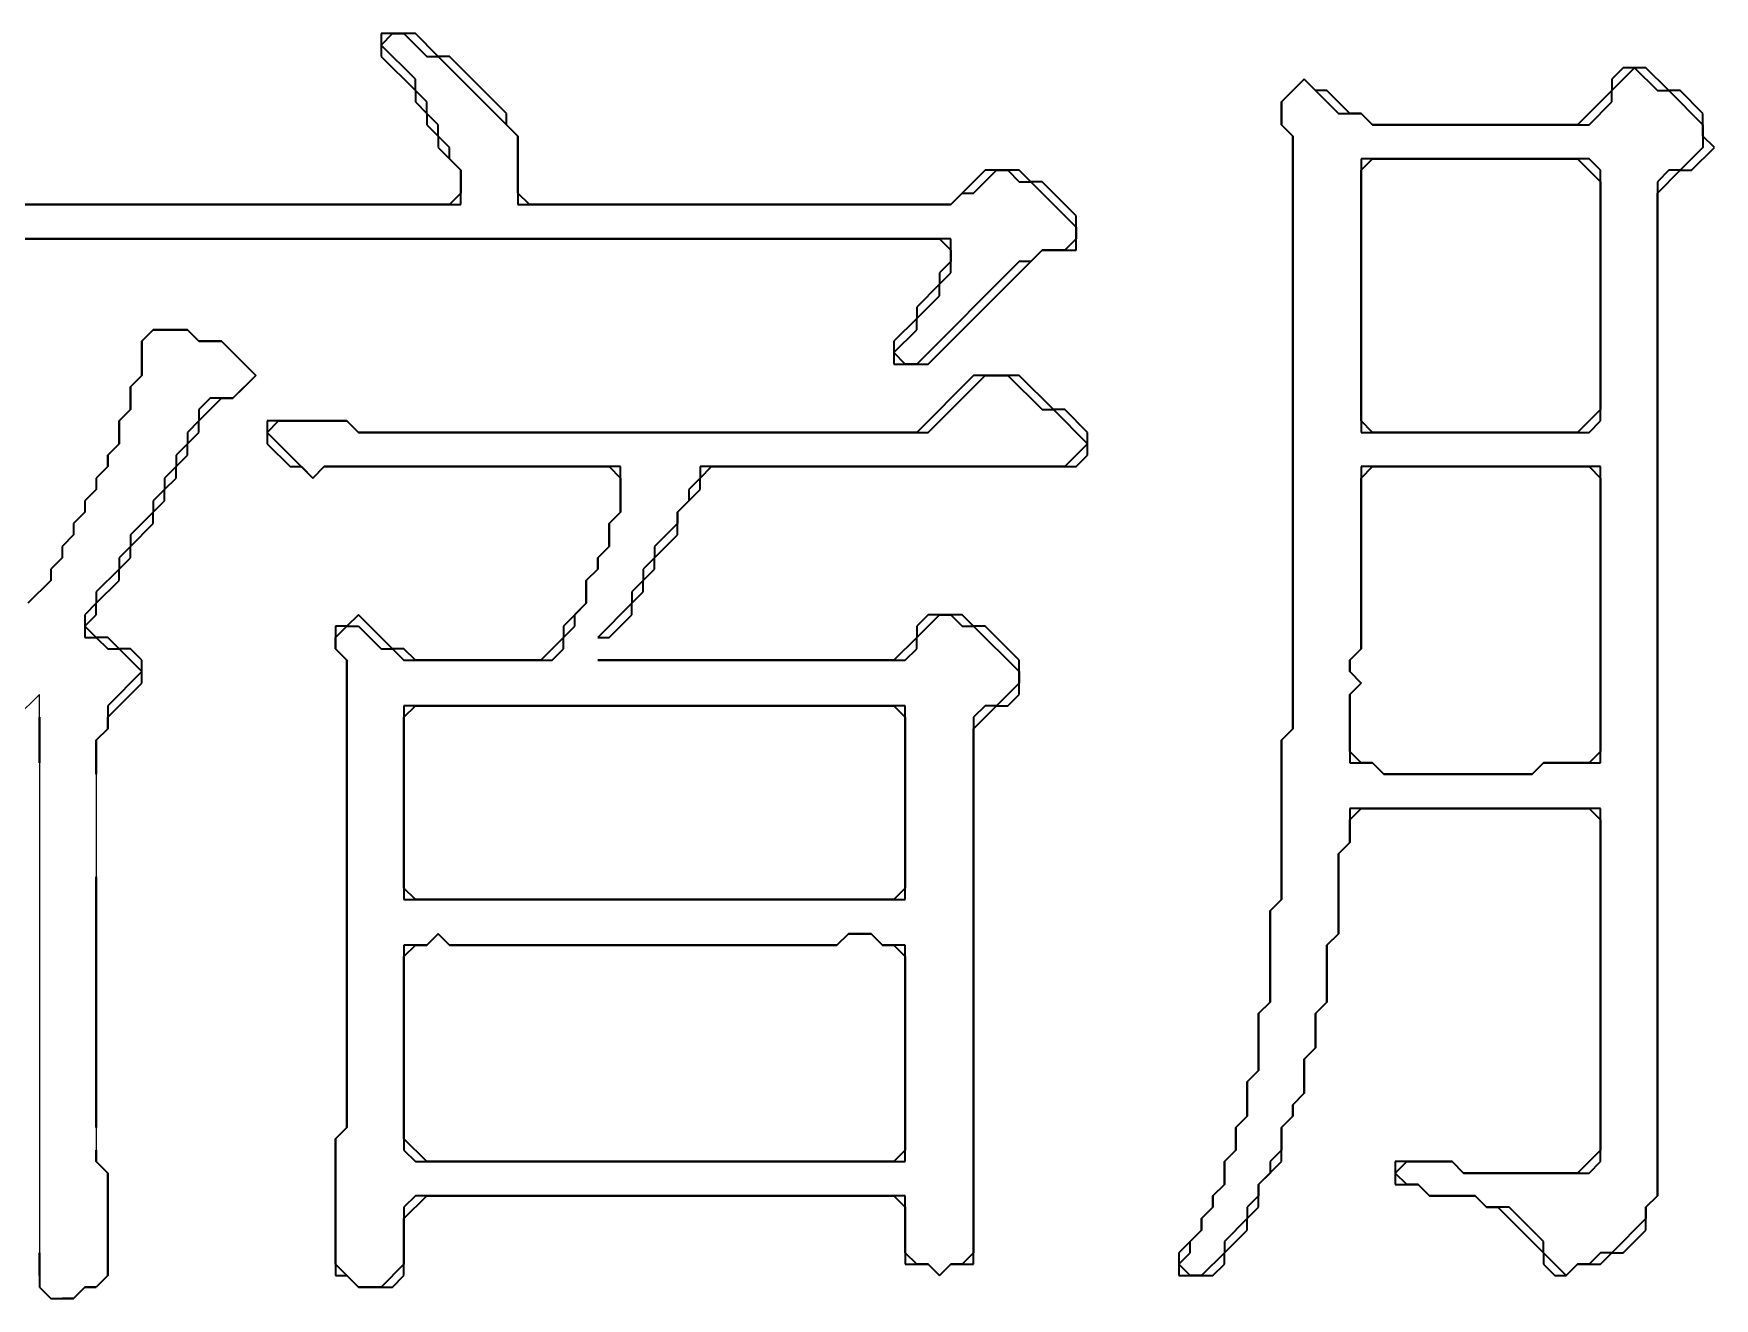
# Model space of a CAD drawing. Header units: millimetres. Extents: x 0 to 11, y 3.2 to 8.5.
# Drawn here: x 5.625 to 7.381, y 4.512 to 5.833 of the extents above; entities that cross this region are included whole.
import ezdxf

# ---------------------------------------------------------------- set-up
doc = ezdxf.new("R2010")
doc.units = ezdxf.units.MM

msp = doc.modelspace()

# ---------------------------------------------------------------- linework, layer by layer
at = {"color": 7, "lineweight": 35}
for p, q in [((5.9881, 5.8214), (6, 5.8333)), ((5.9881, 5.8333), (5.9881, 5.8095)), ((6.0238, 5.8333), (5.9881, 5.8333)), ((6, 5.8333), (6.0119, 5.8333)), ((6.0119, 5.8333), (6.0357, 5.8095)), ((6.0476, 5.8095), (6.0238, 5.8333)), ((6.0238, 5.7857), (5.9881, 5.8214)), ((5.9881, 5.8095), (6.0238, 5.7738)), ((6.0357, 5.8095), (6.0476, 5.8095)), ((6.0476, 5.8095), (6.131, 5.7262)), ((6.0595, 5.8095), (6.0476, 5.8095)), ((6.119, 5.75), (6.0595, 5.8095)), ((7.2738, 5.7738), (7.2976, 5.7976)), ((7.2857, 5.7976), (7.2738, 5.7857)), ((7.3095, 5.7976), (7.2857, 5.7976)), ((7.2976, 5.7976), (7.3214, 5.7738)), ((7.3333, 5.7738), (7.3095, 5.7976)), ((6.0238, 5.7738), (6.0238, 5.7857)), ((6.9286, 5.7619), (6.9524, 5.7857)), ((6.9524, 5.7857), (6.9286, 5.7619)), ((6.9524, 5.7857), (6.9881, 5.75)), ((6.9643, 5.7738), (6.9524, 5.7857)), ((7.2738, 5.7857), (7.2738, 5.7738)), ((6.0357, 5.7619), (6.0238, 5.7738)), ((6.0238, 5.7738), (6.0238, 5.7619)), ((6.0238, 5.7619), (6.0357, 5.75)), ((6.0357, 5.75), (6.0357, 5.7619)), ((6.9286, 5.7381), (6.9286, 5.7619)), ((6.9286, 5.7619), (6.9286, 5.7381)), ((6.9762, 5.7738), (6.9643, 5.7738)), ((7, 5.75), (6.9762, 5.7738)), ((7.2738, 5.7738), (7.2381, 5.7381)), ((7.25, 5.7381), (7.2738, 5.7619)), ((7.2738, 5.7619), (7.2738, 5.7738)), ((7.3214, 5.7738), (7.3333, 5.7738)), ((7.3333, 5.7738), (7.369, 5.7381)), ((7.3452, 5.7738), (7.3333, 5.7738)), ((7.369, 5.75), (7.3452, 5.7738)), ((6.0476, 5.7381), (6.0357, 5.75)), ((6.0357, 5.75), (6.0357, 5.7381)), ((6.119, 5.7381), (6.119, 5.75)), ((6.9881, 5.75), (7.0119, 5.75)), ((7.0119, 5.75), (7, 5.75)), ((7.0119, 5.75), (7.0238, 5.7381)), ((7.0238, 5.7381), (7.0119, 5.75)), ((7.369, 5.7262), (7.369, 5.75)), ((6.0357, 5.7381), (6.0476, 5.7262)), ((6.0476, 5.7262), (6.0476, 5.7381)), ((6.0595, 5.7143), (6.0476, 5.7262)), ((6.0476, 5.7262), (6.0476, 5.7143)), ((6.131, 5.7262), (6.119, 5.7381)), ((6.131, 5.7262), (6.131, 5.6548)), ((6.131, 5.6667), (6.131, 5.7262)), ((6.9405, 5.7262), (6.9286, 5.7381)), ((6.9286, 5.7381), (6.9405, 5.7262)), ((6.9405, 5.1071), (6.9405, 5.7262)), ((6.9405, 5.7262), (6.9405, 5.1071)), ((7.0238, 5.7381), (7.25, 5.7381)), ((7.2381, 5.7381), (7.0238, 5.7381)), ((7.369, 5.7381), (7.369, 5.7143)), ((7.381, 5.7143), (7.369, 5.7262)), ((6.0476, 5.7143), (6.0714, 5.6905)), ((6.0595, 5.7024), (6.0595, 5.7143)), ((7.369, 5.7143), (7.3452, 5.6905)), ((7.3571, 5.6905), (7.381, 5.7143)), ((6.0714, 5.6905), (6.0595, 5.7024)), ((6.0714, 5.6548), (6.0714, 5.6905)), ((6.0714, 5.6905), (6.0714, 5.6667)), ((6.619, 5.6905), (6.5833, 5.6548)), ((6.6071, 5.6667), (6.631, 5.6905)), ((6.6548, 5.6905), (6.619, 5.6905)), ((6.631, 5.6905), (6.6429, 5.6905)), ((6.6429, 5.6905), (6.6548, 5.6786)), ((6.6667, 5.6786), (6.6548, 5.6905)), ((7.0119, 5.6905), (7.0238, 5.7024)), ((7.0119, 5.7024), (7.0119, 5.4167)), ((7.25, 5.7024), (7.0119, 5.7024)), ((7.0119, 5.4286), (7.0119, 5.6905)), ((7.0238, 5.7024), (7.2381, 5.7024)), ((7.2381, 5.7024), (7.2619, 5.6786)), ((7.2619, 5.6905), (7.25, 5.7024)), ((7.2619, 5.4286), (7.2619, 5.6905)), ((7.3333, 5.6905), (7.3214, 5.6786)), ((7.3214, 5.6667), (7.3452, 5.6905)), ((7.3452, 5.6905), (7.3333, 5.6905)), ((7.3452, 5.6905), (7.3571, 5.6905)), ((6.6548, 5.6786), (6.6667, 5.6786)), ((6.6667, 5.6786), (6.7143, 5.631)), ((6.6786, 5.6786), (6.6667, 5.6786)), ((6.7143, 5.6429), (6.6786, 5.6786)), ((7.2619, 5.6786), (7.2619, 5.4405)), ((7.3214, 5.6786), (7.3214, 4.619)), ((5.5952, 5.6548), (6.0714, 5.6548)), ((6.0595, 5.6548), (5.6071, 5.6548)), ((6.0714, 5.6667), (6.0595, 5.6548)), ((6.1429, 5.6548), (6.131, 5.6667)), ((6.131, 5.6548), (6.5833, 5.6548)), ((6.5833, 5.6548), (6.1429, 5.6548)), ((6.5833, 5.6548), (6.5952, 5.6667)), ((6.5952, 5.6667), (6.6071, 5.6667)), ((7.3214, 4.619), (7.3214, 5.6667)), ((6.7143, 5.6071), (6.7143, 5.6429)), ((6.7143, 5.631), (6.7143, 5.619)), ((6.5833, 5.619), (5.5952, 5.619)), ((5.6071, 5.619), (6.5714, 5.619)), ((6.5595, 5.4881), (6.6786, 5.6071)), ((6.5714, 5.619), (6.5833, 5.6071)), ((6.5833, 5.5833), (6.5833, 5.619)), ((6.5833, 5.6071), (6.5833, 5.5952)), ((6.6786, 5.6071), (6.6667, 5.5952)), ((6.7024, 5.6071), (6.6786, 5.6071)), ((6.6786, 5.6071), (6.7143, 5.6071)), ((6.7143, 5.619), (6.7024, 5.6071)), ((6.6548, 5.5952), (6.5476, 5.4881)), ((6.5833, 5.5952), (6.5714, 5.5833)), ((6.6667, 5.5952), (6.6548, 5.5952)), ((6.5714, 5.5714), (6.5476, 5.5476)), ((6.5714, 5.5714), (6.5833, 5.5833)), ((6.5714, 5.5833), (6.5714, 5.5714)), ((6.5714, 5.5595), (6.5714, 5.5714)), ((6.5476, 5.5357), (6.5714, 5.5595)), ((6.5476, 5.5357), (6.5238, 5.5119)), ((6.5476, 5.5476), (6.5476, 5.5357)), ((6.5476, 5.5238), (6.5476, 5.5357)), ((5.75, 5.5238), (5.7381, 5.5119)), ((5.7381, 5.5119), (5.75, 5.5238)), ((5.75, 5.5238), (5.7857, 5.5238)), ((5.7857, 5.5238), (5.75, 5.5238)), ((5.7857, 5.5238), (5.7976, 5.5119)), ((5.7976, 5.5119), (5.7857, 5.5238)), ((6.5238, 5.5), (6.5476, 5.5238)), ((5.7381, 5.5119), (5.7381, 5.4762)), ((5.7381, 5.4762), (5.7381, 5.5119)), ((5.7976, 5.5119), (5.8214, 5.5119)), ((5.8214, 5.5119), (5.7976, 5.5119)), ((5.8214, 5.5119), (5.8571, 5.4762)), ((5.8333, 5.5), (5.8214, 5.5119)), ((6.5238, 5.5119), (6.5238, 5.4881)), ((6.5357, 5.4881), (6.5238, 5.5)), ((6.5238, 5.4881), (6.5595, 5.4881)), ((6.5476, 5.4881), (6.5357, 5.4881)), ((5.7381, 5.4762), (5.7262, 5.4643)), ((5.7262, 5.4643), (5.7381, 5.4762)), ((5.7262, 5.4643), (5.7262, 5.4405)), ((5.7262, 5.4405), (5.7262, 5.4643)), ((5.8571, 5.4762), (5.8333, 5.4524)), ((5.8333, 5.4524), (5.8452, 5.4643)), ((5.8452, 5.4643), (5.8452, 5.4643)), ((6.6071, 5.4762), (6.5476, 5.4167)), ((6.5595, 5.4167), (6.619, 5.4762)), ((6.6548, 5.4762), (6.6071, 5.4762)), ((6.619, 5.4762), (6.6429, 5.4762)), ((6.6429, 5.4762), (6.6786, 5.4405)), ((6.6905, 5.4405), (6.6548, 5.4762)), ((5.8095, 5.4524), (5.7976, 5.4405)), ((5.7976, 5.4286), (5.8214, 5.4524)), ((5.8333, 5.4524), (5.8095, 5.4524)), ((5.8214, 5.4524), (5.8333, 5.4524)), ((5.7262, 5.4405), (5.7143, 5.4286)), ((5.7143, 5.4286), (5.7262, 5.4405)), ((5.7143, 5.4286), (5.7143, 5.4048)), ((5.7143, 5.4048), (5.7143, 5.4286)), ((5.7976, 5.4286), (5.7857, 5.4167)), ((5.7976, 5.4405), (5.7976, 5.4286)), ((5.7976, 5.4167), (5.7976, 5.4286)), ((5.9524, 5.4286), (5.869, 5.4286)), ((5.869, 5.4286), (5.869, 5.4048)), ((5.869, 5.4167), (5.881, 5.4286)), ((5.881, 5.4286), (5.9524, 5.4286)), ((5.9643, 5.4167), (5.9524, 5.4286)), ((5.9524, 5.4286), (5.9643, 5.4167)), ((6.6786, 5.4405), (6.6905, 5.4405)), ((6.6905, 5.4405), (6.7262, 5.4048)), ((6.7024, 5.4405), (6.6905, 5.4405)), ((6.7262, 5.4167), (6.7024, 5.4405)), ((7.0238, 5.4167), (7.0119, 5.4286)), ((7.2619, 5.4405), (7.2381, 5.4167)), ((7.25, 5.4167), (7.2619, 5.4286)), ((5.7857, 5.4167), (5.7857, 5.4048)), ((5.7857, 5.4048), (5.7976, 5.4167)), ((5.9167, 5.369), (5.869, 5.4167)), ((6.5476, 5.4167), (5.9643, 5.4167)), ((5.9643, 5.4167), (6.5595, 5.4167)), ((6.7262, 5.3929), (6.7262, 5.4167)), ((7.0119, 5.4167), (7.25, 5.4167)), ((7.2381, 5.4167), (7.0238, 5.4167)), ((5.7143, 5.4048), (5.7024, 5.3929)), ((5.7024, 5.3929), (5.7143, 5.4048)), ((5.7024, 5.3929), (5.7024, 5.381)), ((5.7024, 5.381), (5.7024, 5.3929)), ((5.7857, 5.4048), (5.7738, 5.3929)), ((5.7738, 5.3929), (5.7738, 5.381)), ((5.7738, 5.381), (5.7857, 5.3929)), ((5.7857, 5.3929), (5.7857, 5.4048)), ((5.869, 5.4048), (5.8929, 5.381)), ((6.7262, 5.4048), (6.7024, 5.381)), ((6.7143, 5.381), (6.7262, 5.3929)), ((5.7024, 5.381), (5.6905, 5.369)), ((5.7738, 5.381), (5.7619, 5.369)), ((5.7738, 5.369), (5.7738, 5.381)), ((5.8929, 5.381), (5.9048, 5.381)), ((5.9048, 5.381), (5.9167, 5.369)), ((5.9167, 5.369), (5.9286, 5.381)), ((5.9286, 5.381), (5.9167, 5.369)), ((5.9286, 5.381), (6.2262, 5.381)), ((6.2381, 5.381), (5.9286, 5.381)), ((6.2262, 5.381), (6.2381, 5.369)), ((6.2381, 5.3333), (6.2381, 5.381)), ((6.7024, 5.381), (6.3214, 5.381)), ((6.3214, 5.381), (6.3214, 5.369)), ((6.3214, 5.369), (6.3333, 5.381)), ((6.3333, 5.381), (6.7143, 5.381)), ((7.0119, 5.369), (7.0238, 5.381)), ((7.0119, 5.381), (7.0119, 5.1905)), ((7.2619, 5.381), (7.0119, 5.381)), ((7.0238, 5.381), (7.25, 5.381)), ((7.25, 5.381), (7.2619, 5.369)), ((7.2619, 5.0714), (7.2619, 5.381)), ((5.6905, 5.3571), (5.6786, 5.3452)), ((5.6905, 5.369), (5.6905, 5.3571)), ((5.7619, 5.3571), (5.75, 5.3452)), ((5.7619, 5.369), (5.7619, 5.3571)), ((5.7619, 5.3571), (5.7738, 5.369)), ((5.7619, 5.3452), (5.7619, 5.3571)), ((6.2381, 5.369), (6.2381, 5.3333)), ((6.2976, 5.3333), (6.3214, 5.3571)), ((6.3214, 5.369), (6.3095, 5.3571)), ((6.3095, 5.3571), (6.3095, 5.3452)), ((6.3214, 5.3571), (6.3214, 5.369)), ((7.0119, 5.1905), (7.0119, 5.369)), ((7.2619, 5.369), (7.2619, 5.0833)), ((5.6786, 5.3452), (5.6786, 5.3333)), ((5.75, 5.3452), (5.75, 5.3333)), ((5.75, 5.3333), (5.7619, 5.3452)), ((6.3095, 5.3452), (6.2976, 5.3333)), ((5.6786, 5.3333), (5.6667, 5.3214)), ((5.6667, 5.3214), (5.6667, 5.3095)), ((5.75, 5.3333), (5.7262, 5.3095)), ((5.7262, 5.2976), (5.75, 5.3214)), ((5.75, 5.3214), (5.75, 5.3333)), ((6.2381, 5.3333), (6.2262, 5.3214)), ((6.2262, 5.3214), (6.2381, 5.3333)), ((6.2262, 5.3214), (6.2262, 5.2976)), ((6.2262, 5.2976), (6.2262, 5.3214)), ((6.2976, 5.3214), (6.2738, 5.2976)), ((6.2976, 5.3333), (6.2976, 5.3214)), ((6.2976, 5.3095), (6.2976, 5.3333)), ((5.6667, 5.3095), (5.6548, 5.2976)), ((5.7262, 5.3095), (5.7262, 5.2976)), ((6.2738, 5.2857), (6.2976, 5.3095)), ((5.6548, 5.2857), (5.6429, 5.2738)), ((5.6548, 5.2976), (5.6548, 5.2857)), ((5.7262, 5.2976), (5.7143, 5.2857)), ((5.7143, 5.2857), (5.7143, 5.2738)), ((5.7143, 5.2738), (5.7262, 5.2857)), ((5.7262, 5.2857), (5.7262, 5.2976)), ((6.2262, 5.2976), (6.2143, 5.2857)), ((6.2143, 5.2857), (6.2262, 5.2976)), ((6.2143, 5.2857), (6.2143, 5.2738)), ((6.2143, 5.2738), (6.2143, 5.2857)), ((6.2738, 5.2857), (6.2619, 5.2738)), ((6.2738, 5.2976), (6.2738, 5.2857)), ((6.2738, 5.2738), (6.2738, 5.2857)), ((5.6429, 5.2738), (5.6429, 5.2619)), ((5.7143, 5.2738), (5.6905, 5.25)), ((5.7143, 5.2619), (5.7143, 5.2738)), ((6.2143, 5.2738), (6.2024, 5.2619)), ((6.2024, 5.2619), (6.2143, 5.2738)), ((6.2619, 5.2738), (6.2619, 5.2619)), ((6.2619, 5.2619), (6.2738, 5.2738)), ((5.6429, 5.2619), (5.619, 5.2381)), ((5.6905, 5.2381), (5.7143, 5.2619)), ((6.2024, 5.2619), (6.2024, 5.2381)), ((6.2024, 5.2381), (6.2024, 5.2619)), ((6.2619, 5.2619), (6.25, 5.25)), ((6.2619, 5.25), (6.2619, 5.2619)), ((5.6905, 5.2381), (5.6786, 5.2262)), ((5.6905, 5.25), (5.6905, 5.2381)), ((5.6905, 5.2262), (5.6905, 5.2381)), ((6.2024, 5.2381), (6.1786, 5.2143)), ((6.1905, 5.2262), (6.2024, 5.2381)), ((6.25, 5.2381), (6.2143, 5.2024)), ((6.25, 5.25), (6.25, 5.2381)), ((6.25, 5.2381), (6.2619, 5.25)), ((6.25, 5.2262), (6.25, 5.2381)), ((5.6786, 5.2262), (5.6786, 5.2024)), ((5.6786, 5.2143), (5.6905, 5.2262)), ((5.9643, 5.2262), (5.9524, 5.2143)), ((6, 5.1905), (5.9643, 5.2262)), ((6.1905, 5.2143), (6.1905, 5.2262)), ((6.2262, 5.2024), (6.25, 5.2262)), ((6.5595, 5.2262), (6.5476, 5.2143)), ((6.5476, 5.2024), (6.5714, 5.2262)), ((6.5952, 5.2262), (6.5595, 5.2262)), ((6.5714, 5.2262), (6.5833, 5.2262)), ((6.5833, 5.2262), (6.5952, 5.2143)), ((6.6071, 5.2143), (6.5952, 5.2262)), ((5.6905, 5.2024), (5.6786, 5.2143)), ((5.6786, 5.2024), (5.6905, 5.2024)), ((5.6905, 5.2024), (5.7024, 5.1905)), ((5.7024, 5.2024), (5.6905, 5.2024)), ((5.7143, 5.1905), (5.7024, 5.2024)), ((5.9524, 5.2143), (5.9405, 5.2143)), ((5.9405, 5.2143), (5.9405, 5.1905)), ((5.9405, 5.2024), (5.9524, 5.2143)), ((5.9405, 5.1905), (5.9405, 5.2024)), ((5.9524, 5.2143), (5.9643, 5.2143)), ((5.9643, 5.2143), (5.9881, 5.1905)), ((6.1786, 5.2024), (6.1548, 5.1786)), ((6.1786, 5.2143), (6.1786, 5.2024)), ((6.1786, 5.2024), (6.1905, 5.2143)), ((6.1786, 5.1905), (6.1786, 5.2024)), ((6.2143, 5.2024), (6.2262, 5.2024)), ((6.5476, 5.2024), (6.5238, 5.1786)), ((6.5476, 5.2143), (6.5476, 5.2024)), ((6.5476, 5.1905), (6.5476, 5.2024)), ((6.5952, 5.2143), (6.6071, 5.2143)), ((6.619, 5.2143), (6.6071, 5.2143)), ((6.6071, 5.2143), (6.6548, 5.1667)), ((6.6548, 5.1786), (6.619, 5.2143)), ((5.7024, 5.1905), (5.7143, 5.1905)), ((5.7143, 5.1905), (5.7381, 5.1667)), ((5.7262, 5.1905), (5.7143, 5.1905)), ((5.7381, 5.1786), (5.7262, 5.1905)), ((5.9405, 5.1905), (5.9524, 5.1786)), ((5.9524, 5.1786), (5.9405, 5.1905)), ((5.9881, 5.1905), (6, 5.1905)), ((6.0119, 5.1905), (6, 5.1905)), ((6, 5.1905), (6.0119, 5.1786)), ((6.0238, 5.1786), (6.0119, 5.1905)), ((6.1667, 5.1786), (6.1786, 5.1905)), ((6.5357, 5.1786), (6.5476, 5.1905)), ((7, 5.1786), (7.0119, 5.1905)), ((7.0119, 5.1905), (7, 5.1786)), ((5.7381, 5.1667), (5.7024, 5.131)), ((5.7381, 5.1548), (5.7381, 5.1786)), ((5.9524, 5.1786), (5.9524, 4.6905)), ((5.9524, 4.6905), (5.9524, 5.1786)), ((6.0119, 5.1786), (6.1667, 5.1786)), ((6.1548, 5.1786), (6.0238, 5.1786)), ((6.5238, 5.1786), (6.2143, 5.1786)), ((6.2143, 5.1786), (6.5357, 5.1786)), ((6.6548, 5.1429), (6.6548, 5.1786)), ((6.6548, 5.1667), (6.6548, 5.1548)), ((7, 5.1667), (7, 5.1786)), ((7, 5.1786), (7, 5.1667)), ((7.0119, 5.1548), (7, 5.1667)), ((7, 5.1667), (7.0119, 5.1548)), ((5.7024, 5.119), (5.7381, 5.1548)), ((6.6548, 5.1548), (6.631, 5.131)), ((7, 5.1429), (7.0119, 5.1548)), ((7.0119, 5.1548), (7, 5.1429)), ((5.7024, 5.131), (5.7024, 5.1071)), ((6.0119, 5.119), (6.0238, 5.131)), ((6.0119, 5.131), (6.0119, 4.9286)), ((6.5357, 5.131), (6.0119, 5.131)), ((6.0238, 5.131), (6.5238, 5.131)), ((6.5238, 5.131), (6.5357, 5.119)), ((6.5357, 4.9286), (6.5357, 5.131)), ((6.6071, 5.1071), (6.631, 5.131)), ((6.619, 5.131), (6.6071, 5.119)), ((6.631, 5.131), (6.619, 5.131)), ((6.631, 5.131), (6.6429, 5.131)), ((6.6429, 5.131), (6.6548, 5.1429)), ((7, 5.0833), (7, 5.1429)), ((7, 5.1429), (7, 5.0714)), ((5.631, 5.0714), (5.631, 5.119)), ((5.631, 5.119), (5.631, 5.0714)), ((5.7024, 5.1071), (5.7024, 5.119)), ((6.0119, 4.9405), (6.0119, 5.119)), ((6.5357, 5.119), (6.5357, 4.9405)), ((6.6071, 5.119), (6.6071, 4.5595)), ((5.7024, 5.1071), (5.6905, 5.0952)), ((5.6905, 5.0952), (5.7024, 5.1071)), ((5.6905, 5.0952), (5.6905, 5.0595)), ((5.6905, 5.0595), (5.6905, 5.0952)), ((6.6071, 4.5476), (6.6071, 5.1071)), ((6.9286, 5.0952), (6.9405, 5.1071)), ((6.9405, 5.1071), (6.9286, 5.0952)), ((6.9286, 4.9286), (6.9286, 5.0952)), ((6.9286, 5.0952), (6.9286, 4.9286)), ((7.0119, 5.0714), (7, 5.0833)), ((7.2619, 5.0833), (7.25, 5.0714)), ((7, 5.0714), (7.0238, 5.0714)), ((7.0238, 5.0714), (7.0119, 5.0714)), ((7.0357, 5.0595), (7.0238, 5.0714)), ((7.0238, 5.0714), (7.0357, 5.0595)), ((7.1905, 5.0595), (7.0357, 5.0595)), ((7.0357, 5.0595), (7.1905, 5.0595)), ((7.2024, 5.0714), (7.1905, 5.0595)), ((7.1905, 5.0595), (7.2024, 5.0714)), ((7.25, 5.0714), (7.2024, 5.0714)), ((7.2024, 5.0714), (7.2619, 5.0714)), ((7.2619, 5.0238), (7, 5.0238)), ((7, 5.0238), (7, 4.9881)), ((7, 5.0119), (7.0119, 5.0238)), ((7.0119, 5.0238), (7.25, 5.0238)), ((7.25, 5.0238), (7.2619, 5.0119)), ((7.2619, 4.6548), (7.2619, 5.0238)), ((7, 4.9881), (7, 5.0119)), ((7.2619, 5.0119), (7.2619, 4.6667)), ((7, 4.9881), (6.9881, 4.9762)), ((6.9881, 4.9762), (7, 4.9881)), ((6.9881, 4.9762), (6.9881, 4.8929)), ((6.9881, 4.8929), (6.9881, 4.9762)), ((5.6905, 4.9524), (5.6905, 4.6905)), ((5.6905, 4.6905), (5.6905, 4.9524)), ((6.0238, 4.9286), (6.0119, 4.9405)), ((6.5357, 4.9405), (6.5238, 4.9286)), ((6.0119, 4.9286), (6.5357, 4.9286)), ((6.5238, 4.9286), (6.0238, 4.9286)), ((6.9167, 4.9167), (6.9286, 4.9286)), ((6.9286, 4.9286), (6.9167, 4.9167)), ((6.9167, 4.8214), (6.9167, 4.9167)), ((6.9167, 4.9167), (6.9167, 4.8214)), ((6.0357, 4.881), (6.0476, 4.8929)), ((6.0476, 4.8929), (6.0357, 4.881)), ((6.0476, 4.8929), (6.0595, 4.881)), ((6.0595, 4.881), (6.0476, 4.8929)), ((6.4643, 4.881), (6.4762, 4.8929)), ((6.4762, 4.8929), (6.4643, 4.881)), ((6.4762, 4.8929), (6.5, 4.8929)), ((6.5, 4.8929), (6.4762, 4.8929)), ((6.5, 4.8929), (6.5119, 4.881)), ((6.5119, 4.881), (6.5, 4.8929)), ((6.9881, 4.8929), (6.9762, 4.881)), ((6.9762, 4.881), (6.9881, 4.8929)), ((6.0119, 4.869), (6.0238, 4.881)), ((6.0357, 4.881), (6.0119, 4.881)), ((6.0119, 4.881), (6.0119, 4.6667)), ((6.0119, 4.6786), (6.0119, 4.869)), ((6.0238, 4.881), (6.0357, 4.881)), ((6.0595, 4.881), (6.4643, 4.881)), ((6.4643, 4.881), (6.0595, 4.881)), ((6.5119, 4.881), (6.5238, 4.881)), ((6.5357, 4.881), (6.5119, 4.881)), ((6.5238, 4.881), (6.5357, 4.869)), ((6.5357, 4.6548), (6.5357, 4.881)), ((6.5357, 4.869), (6.5357, 4.6667)), ((6.9762, 4.881), (6.9762, 4.8214)), ((6.9762, 4.8214), (6.9762, 4.881)), ((6.9048, 4.8095), (6.9167, 4.8214)), ((6.9167, 4.8214), (6.9048, 4.8095)), ((6.9762, 4.8214), (6.9643, 4.8095)), ((6.9643, 4.8095), (6.9762, 4.8214)), ((6.9048, 4.75), (6.9048, 4.8095)), ((6.9048, 4.8095), (6.9048, 4.75)), ((6.9643, 4.8095), (6.9643, 4.7738)), ((6.9643, 4.7738), (6.9643, 4.8095)), ((6.9643, 4.7738), (6.9524, 4.7619)), ((6.9524, 4.7619), (6.9643, 4.7738)), ((6.9524, 4.7619), (6.9524, 4.7262)), ((6.9524, 4.7262), (6.9524, 4.7619)), ((6.8929, 4.7381), (6.9048, 4.75)), ((6.9048, 4.75), (6.8929, 4.7381)), ((6.8929, 4.7024), (6.8929, 4.7381)), ((6.8929, 4.7381), (6.8929, 4.7024)), ((6.9524, 4.7262), (6.9405, 4.7143)), ((6.9405, 4.7143), (6.9524, 4.7262)), ((6.9405, 4.7143), (6.9405, 4.7024)), ((6.9405, 4.7024), (6.9405, 4.7143)), ((5.9524, 4.6905), (5.9405, 4.6786)), ((5.9405, 4.6786), (5.9524, 4.6905)), ((6.881, 4.6905), (6.8929, 4.7024)), ((6.8929, 4.7024), (6.881, 4.6905)), ((6.881, 4.6667), (6.881, 4.6905)), ((6.881, 4.6905), (6.881, 4.6667)), ((6.9405, 4.7024), (6.9286, 4.6905)), ((6.9286, 4.6905), (6.9405, 4.7024)), ((6.9286, 4.6905), (6.9286, 4.6667)), ((6.9286, 4.6548), (6.9286, 4.6905)), ((5.9405, 4.6786), (5.9405, 4.5357)), ((5.9405, 4.5476), (5.9405, 4.6786)), ((6.0357, 4.6548), (6.0119, 4.6786)), ((5.6905, 4.6667), (5.6905, 4.6548)), ((5.6905, 4.6548), (5.6905, 4.6667)), ((5.6905, 4.6548), (5.7024, 4.6429)), ((5.7024, 4.6429), (5.6905, 4.6548)), ((6.0119, 4.6667), (6.0238, 4.6548)), ((6.0238, 4.6548), (6.5357, 4.6548)), ((6.5238, 4.6548), (6.0357, 4.6548)), ((6.5357, 4.6667), (6.5238, 4.6548)), ((6.869, 4.6548), (6.881, 4.6667)), ((6.881, 4.6667), (6.869, 4.6548)), ((6.869, 4.631), (6.869, 4.6548)), ((6.869, 4.6548), (6.869, 4.631)), ((6.9048, 4.631), (6.9286, 4.6548)), ((6.9286, 4.6667), (6.9167, 4.6548)), ((6.9167, 4.6548), (6.9167, 4.6429)), ((7.0476, 4.6429), (7.0595, 4.6548)), ((7.1071, 4.6548), (7.0476, 4.6548)), ((7.0476, 4.6548), (7.0476, 4.631)), ((7.0595, 4.6548), (7.1071, 4.6548)), ((7.1071, 4.6548), (7.119, 4.6429)), ((7.119, 4.6429), (7.1071, 4.6548)), ((7.2619, 4.6667), (7.2381, 4.6429)), ((7.25, 4.6429), (7.2619, 4.6548)), ((5.7024, 4.6429), (5.7024, 4.5357)), ((5.7024, 4.5357), (5.7024, 4.6429)), ((6.9167, 4.6429), (6.9048, 4.631)), ((7.0595, 4.631), (7.0476, 4.6429)), ((7.119, 4.6429), (7.25, 4.6429)), ((7.2381, 4.6429), (7.119, 4.6429)), ((6.0119, 4.5952), (6.0357, 4.619)), ((6.0238, 4.619), (6.0119, 4.6071)), ((6.5357, 4.619), (6.0238, 4.619)), ((6.0357, 4.619), (6.5238, 4.619)), ((6.5238, 4.619), (6.5357, 4.6071)), ((6.5357, 4.5595), (6.5357, 4.619)), ((6.8571, 4.619), (6.869, 4.631)), ((6.869, 4.631), (6.8571, 4.619)), ((6.8571, 4.6071), (6.8571, 4.619)), ((6.8571, 4.619), (6.8571, 4.6071)), ((6.9048, 4.619), (6.8929, 4.6071)), ((6.9048, 4.631), (6.9048, 4.619)), ((6.9048, 4.6071), (6.9048, 4.631)), ((7.0476, 4.631), (7.0714, 4.631)), ((7.0714, 4.631), (7.0595, 4.631)), ((7.0833, 4.619), (7.0714, 4.631)), ((7.0714, 4.631), (7.0833, 4.619)), ((7.131, 4.619), (7.0833, 4.619)), ((7.0833, 4.619), (7.131, 4.619)), ((7.1429, 4.6071), (7.131, 4.619)), ((7.131, 4.619), (7.1429, 4.6071)), ((7.3214, 4.619), (7.3095, 4.6071)), ((7.3095, 4.6071), (7.3214, 4.619)), ((6.0119, 4.6071), (6.0119, 4.5476)), ((6.5357, 4.6071), (6.5357, 4.5476)), ((6.8452, 4.5952), (6.8571, 4.6071)), ((6.8571, 4.6071), (6.8452, 4.5952)), ((6.8929, 4.6071), (6.8929, 4.5952)), ((6.8929, 4.5952), (6.9048, 4.6071)), ((7.1667, 4.6071), (7.1429, 4.6071)), ((7.1429, 4.6071), (7.1548, 4.6071)), ((7.1548, 4.6071), (7.2024, 4.5595)), ((7.2024, 4.5714), (7.1667, 4.6071)), ((7.3095, 4.6071), (7.3095, 4.5952)), ((7.3095, 4.5833), (7.3095, 4.6071)), ((6.0119, 4.5357), (6.0119, 4.5952)), ((6.8452, 4.5833), (6.8214, 4.5595)), ((6.8333, 4.5714), (6.8452, 4.5833)), ((6.8452, 4.5833), (6.8452, 4.5952)), ((6.8452, 4.5952), (6.8452, 4.5833)), ((6.8929, 4.5952), (6.869, 4.5714)), ((6.869, 4.5595), (6.8929, 4.5833)), ((6.8929, 4.5833), (6.8929, 4.5952)), ((7.3095, 4.5952), (7.2738, 4.5595)), ((7.2857, 4.5595), (7.3095, 4.5833)), ((6.8333, 4.5595), (6.8333, 4.5714)), ((6.869, 4.5714), (6.869, 4.5595)), ((7.2024, 4.5595), (7.2024, 4.5714)), ((5.631, 4.5357), (5.631, 4.5595)), ((5.631, 4.5595), (5.631, 4.5238)), ((6.5476, 4.5476), (6.5357, 4.5595)), ((6.6071, 4.5595), (6.5952, 4.5476)), ((6.8214, 4.5476), (6.8333, 4.5595)), ((6.8214, 4.5595), (6.8214, 4.5357)), ((6.869, 4.5595), (6.8452, 4.5357)), ((6.869, 4.5476), (6.869, 4.5595)), ((7.2262, 4.5357), (7.2024, 4.5595)), ((7.2024, 4.5595), (7.2024, 4.5476)), ((7.2619, 4.5595), (7.25, 4.5476)), ((7.2738, 4.5595), (7.2619, 4.5595)), ((7.2619, 4.5476), (7.2738, 4.5595)), ((7.2738, 4.5595), (7.2857, 4.5595)), ((5.7024, 4.5357), (5.6905, 4.5238)), ((5.9643, 4.5238), (5.9405, 4.5476)), ((5.9405, 4.5357), (5.9524, 4.5357)), ((5.9524, 4.5357), (5.9643, 4.5238)), ((6.0119, 4.5476), (5.9881, 4.5238)), ((6, 4.5238), (6.0119, 4.5357)), ((6.5357, 4.5476), (6.5595, 4.5476)), ((6.5595, 4.5476), (6.5476, 4.5476)), ((6.5595, 4.5476), (6.5714, 4.5357)), ((6.5714, 4.5357), (6.5595, 4.5476)), ((6.5714, 4.5357), (6.5833, 4.5476)), ((6.5833, 4.5476), (6.5714, 4.5357)), ((6.5833, 4.5476), (6.6071, 4.5476)), ((6.5952, 4.5476), (6.5833, 4.5476)), ((6.8333, 4.5357), (6.8214, 4.5476)), ((6.8214, 4.5357), (6.8571, 4.5357)), ((6.8452, 4.5357), (6.8333, 4.5357)), ((6.8571, 4.5357), (6.869, 4.5476)), ((7.2024, 4.5476), (7.2143, 4.5357)), ((7.2143, 4.5357), (7.2262, 4.5357)), ((7.2381, 4.5476), (7.2262, 4.5357)), ((7.2262, 4.5357), (7.2381, 4.5476)), ((7.25, 4.5476), (7.2381, 4.5476)), ((7.2381, 4.5476), (7.2619, 4.5476)), ((5.631, 4.5238), (5.6429, 4.5119)), ((5.6786, 4.5238), (5.6667, 4.5119)), ((5.6667, 4.5119), (5.6786, 4.5238)), ((5.6905, 4.5238), (5.6786, 4.5238)), ((5.6786, 4.5238), (5.6905, 4.5238)), ((5.9643, 4.5238), (6, 4.5238)), ((5.9881, 4.5238), (5.9643, 4.5238)), ((5.6429, 4.5119), (5.6667, 4.5119)), ((5.6667, 4.5119), (5.6548, 4.5119))]:
    msp.add_line(p, q, dxfattribs=at)
for p, q in [((5.6071, 5.119), (5.631, 5.1429)), ((5.631, 5.119), (5.631, 5.1429)), ((5.631, 5.0774), (5.631, 4.5595)), ((5.6905, 5.0595), (5.6905, 4.9524)), ((5.6905, 4.6905), (5.6905, 4.6667))]:
    msp.add_line(p, q)

doc.saveas('drawing.dxf')
